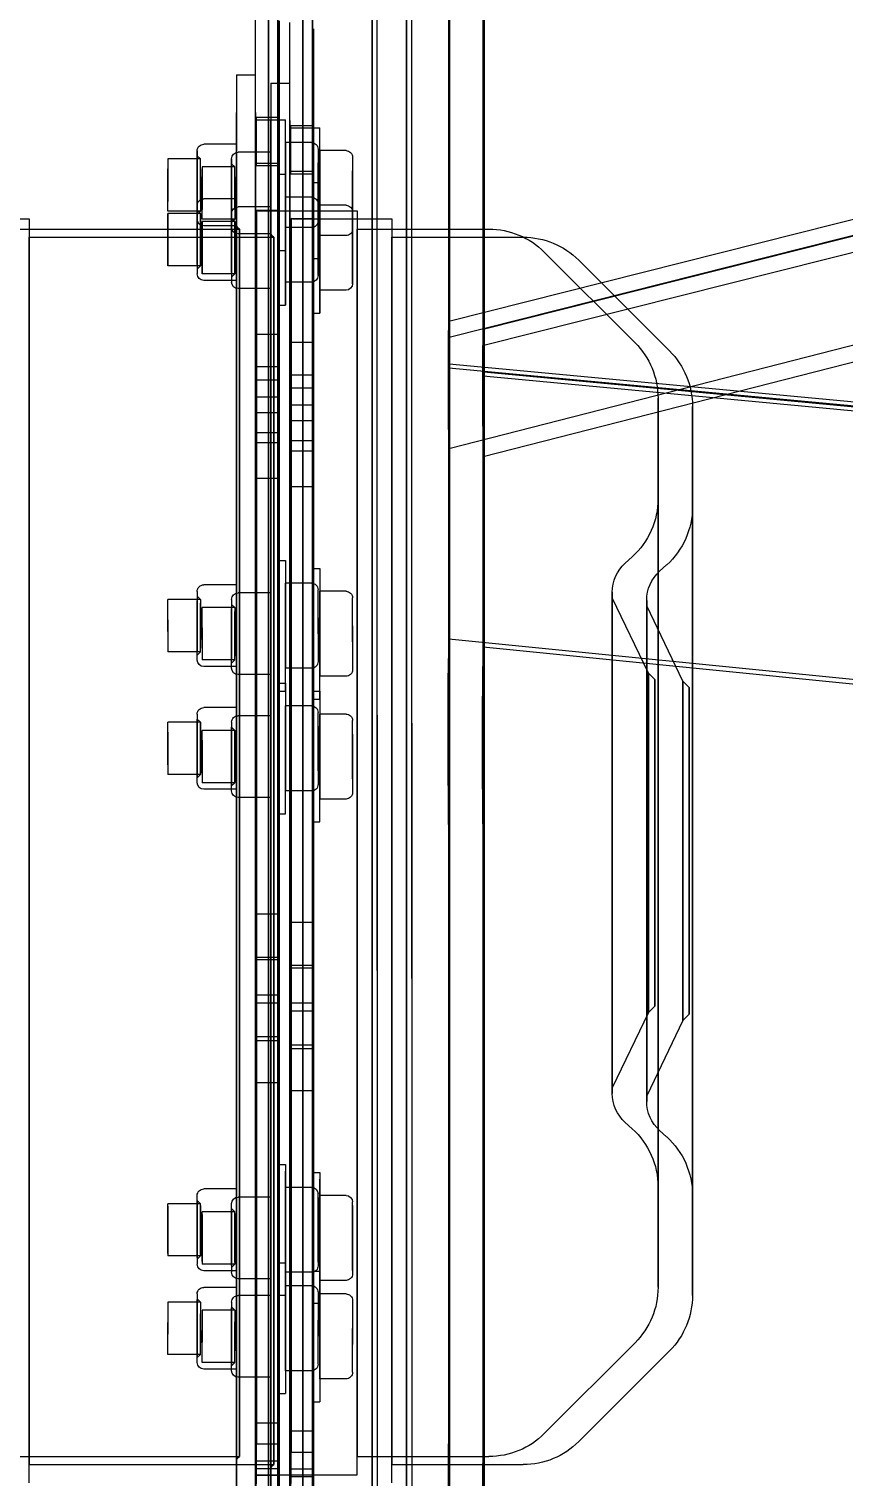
# Model space of a CAD drawing. Header units: millimetres. Extents: x -69706 to 52883, y -6882 to 68885.
# Drawn here: x 7236 to 7360.7, y 25025.6 to 25247.2 of the extents above; entities that cross this region are included whole.
import ezdxf

# ---------------------------------------------------------------- set-up
doc = ezdxf.new("R2010")
doc.units = ezdxf.units.MM
doc.layers.add('ac-SB', color=7, linetype='Continuous', lineweight=13)

# ---------------------------------------------------------------- blocks, each defined once
blk = doc.blocks.new('A$C15852BBE')
at = {"layer": 'ac-SB', "lineweight": -3}
for p, q in [((5901.4, 2057.89), (5901.4, 2376.62)), ((5906.66, 2056.65), (5906.66, 2375.38)), ((5901.4, 1795.25), (5901.4, 2374.11)), ((5901.4, 2372.94), (5901.4, 1794.09)), ((5906.66, 1794.02), (5906.66, 2372.87)), ((5906.66, 2371.7), (5906.66, 1792.85)), ((5884.76, 2064.56), (5884.76, 2302.21)), ((5890.02, 2063.32), (5890.02, 2300.98)), ((5873.7, 2105.5), (5873.7, 2281.13)), ((5878.97, 2104.26), (5878.97, 2279.89)), ((5873.81, 2104.12), (5873.81, 2276.36)), ((5879.08, 2102.88), (5879.08, 2275.12)), ((5873.7, 2062.69), (5873.7, 2265.51)), ((5878.97, 2061.46), (5878.97, 2264.27)), ((5873.81, 2087.12), (5873.81, 2251.88)), ((5879.08, 2085.88), (5879.08, 2250.64)), ((5873.81, 2055.04), (5873.81, 2233.48)), ((5873.81, 2064.08), (5873.81, 2233.48)), ((5884.76, 2070.55), (5884.76, 2235.28)), ((5890.02, 2069.31), (5890.02, 2234.05)), ((5879.08, 2053.8), (5879.08, 2232.24)), ((5879.08, 2062.84), (5879.08, 2232.24)), ((5885.55, 2232.9), (5885.55, 2097.43)), ((5885.55, 2070.77), (5885.55, 2232.3)), ((5890.81, 2231.66), (5890.81, 2096.19)), ((5890.81, 2069.53), (5890.81, 2231.06)), ((5899.96, 2095.89), (5899.96, 2215.72)), ((5899.96, 2215.19), (5899.96, 2072.31)), ((5905.23, 2094.65), (5905.23, 2214.48)), ((5905.23, 2213.95), (5905.23, 2071.07)), ((5873.81, 2087.09), (5873.81, 2211.45)), ((5879.08, 2085.85), (5879.08, 2210.22)), ((5899.77, 2095.37), (5899.77, 2209.87)), ((5899.77, 2072.83), (5899.77, 2209.36)), ((5903.39, 2072.74), (5903.39, 2210.87)), ((5908.66, 2071.5), (5908.66, 2209.63)), ((5899.81, 1959.6), (5899.81, 2209.1)), ((5899.81, 2208.6), (5899.81, 1959.1)), ((5905.04, 2094.13), (5905.04, 2208.63)), ((5905.04, 2071.59), (5905.04, 2208.12)), ((5905.08, 1958.36), (5905.08, 2207.86)), ((5905.08, 2207.36), (5905.08, 1957.86)), ((5903.39, 1972.35), (5903.39, 2201.6)), ((5906.31, 2201.6), (5906.31, 1972.35)), ((5908.66, 1971.11), (5908.66, 2200.36)), ((5911.58, 2200.36), (5911.58, 1971.11)), ((5873.81, 2196.29), (5873.81, 2060.95)), ((5903.39, 2195.85), (5903.39, 1966.6)), ((5906.31, 1966.6), (5906.31, 2195.85)), ((5879.08, 2195.05), (5879.08, 2059.71)), ((5908.66, 2194.61), (5908.66, 1965.36)), ((5911.58, 1965.36), (5911.58, 2194.61)), ((5899.81, 2183.13), (5899.81, 2177.1)), ((5903.31, 2183.13), (5903.31, 2177.1)), ((5887.81, 2180.8), (5887.81, 1992.13)), ((5899.81, 2182.51), (5899.81, 2178.7)), ((5899.81, 2176.13), (5899.81, 2182.16)), ((5899.81, 2075.43), (5899.81, 2180.88)), ((5903.22, 2180.88), (5903.22, 2092.77)), ((5903.31, 2182.51), (5903.31, 2178.71)), ((5903.31, 2176.13), (5903.31, 2182.16)), ((5903.31, 2178.7), (5903.31, 2181.88)), ((5905.08, 2181.9), (5905.08, 2175.87)), ((5905.08, 2181.27), (5905.08, 2177.46)), ((5905.08, 2174.9), (5905.08, 2180.93)), ((5908.58, 2181.9), (5908.58, 2175.87)), ((5908.58, 2181.27), (5908.58, 2177.47)), ((5908.58, 2174.9), (5908.58, 2180.93)), ((5908.58, 2177.46), (5908.58, 2180.64)), ((5943.31, 2180.8), (5943.31, 1992.13)), ((5908.28, 2179.56), (5893.08, 2179.56)), ((5893.08, 2179.56), (5893.08, 1990.89)), ((5899.81, 2174.59), (5899.81, 2179.88)), ((5899.81, 2179.88), (5902.31, 2179.88)), ((5899.81, 2178.7), (5903.31, 2178.7)), ((5899.81, 2178.18), (5899.81, 2172.88)), ((5902.31, 2179.88), (5903.31, 2179.88)), ((5903.31, 2179.88), (5903.31, 2178.18)), ((5903.31, 2174.59), (5903.31, 2179.87)), ((5903.31, 2178.18), (5903.31, 2172.9)), ((5905.08, 2074.19), (5905.08, 2179.64)), ((5908.48, 2179.64), (5905.08, 2179.64)), ((5905.08, 2173.35), (5905.08, 2178.64)), ((5905.08, 2178.64), (5907.58, 2178.64)), ((5906.31, 2178.84), (5906.31, 1993.99)), ((5907.58, 2178.64), (5908.58, 2178.64)), ((5908.48, 2179.64), (5908.48, 2091.53)), ((5908.58, 2178.64), (5908.58, 2176.94)), ((5908.58, 2173.35), (5908.58, 2178.63)), ((5887.81, 2178), (5867.7, 2178)), ((5887.81, 2178), (5867.7, 2178)), ((5893.08, 2176.76), (5872.96, 2176.76)), ((5893.08, 2176.76), (5872.96, 2176.76)), ((5887.81, 2178), (5887.81, 1990.2)), ((5887.81, 1990.2), (5887.81, 2178)), ((5887.81, 1987.4), (5887.81, 2176.06)), ((5893.08, 2176.76), (5893.08, 1988.96)), ((5893.08, 1988.96), (5893.08, 2176.76)), ((5899.81, 2176.13), (5903.31, 2176.13)), ((5903.22, 2175.98), (5903.22, 2176.14)), ((5903.22, 2075.43), (5903.22, 2175.98)), ((5903.31, 2177.1), (5903.31, 2176.15)), ((5905.08, 2177.46), (5908.58, 2177.46)), ((5905.08, 2176.94), (5905.08, 2171.64)), ((5905.85, 1994.79), (5905.85, 2178)), ((5905.85, 2178), (5905.85, 2173.55)), ((5943.31, 2178), (5905.85, 2178)), ((5943.31, 2178), (5905.85, 2178)), ((5908.58, 2176.94), (5908.58, 2171.66)), ((5911.11, 1993.55), (5911.11, 2176.76)), ((5911.11, 2176.76), (5911.11, 2172.31)), ((5948.58, 2176.76), (5911.11, 2176.76)), ((5948.58, 2176.76), (5911.11, 2176.76)), ((5911.58, 2177.6), (5911.58, 1992.75)), ((5943.31, 2178), (5943.31, 1990.2)), ((5943.31, 1990.2), (5943.31, 2178)), ((5943.31, 1987.4), (5943.31, 2176.06)), ((5845.33, 2160.6), (5859.21, 2174.48)), ((5845.33, 2160.6), (5859.21, 2174.48)), ((5893.08, 1986.16), (5893.08, 2174.83)), ((5903.31, 2172.88), (5903.31, 2174.59)), ((5905.08, 2174.9), (5908.58, 2174.9)), ((5906.31, 2174.36), (5906.31, 2174.21)), ((5906.31, 1989.35), (5906.31, 2174.21)), ((5908.48, 2174.74), (5908.48, 2174.9)), ((5908.48, 2074.19), (5908.48, 2174.74)), ((5908.58, 2175.87), (5908.58, 2174.91)), ((5850.59, 2159.36), (5864.48, 2173.24)), ((5850.59, 2159.36), (5864.48, 2173.24)), ((5899.81, 2172.88), (5902.31, 2172.88)), ((5902.31, 2172.88), (5903.31, 2172.88)), ((5905.08, 2171.64), (5907.58, 2171.64)), ((5905.85, 2173.55), (5905.85, 2173.4)), ((5905.85, 2173.4), (5905.85, 1990.2)), ((5907.58, 2171.64), (5908.58, 2171.64)), ((5908.58, 2171.64), (5908.58, 2173.35)), ((5911.11, 2172.31), (5911.11, 2172.16)), ((5911.11, 2172.16), (5911.11, 1988.96)), ((5911.58, 2173.12), (5911.58, 2172.97)), ((5911.58, 1988.11), (5911.58, 2172.97)), ((5873.81, 2097.22), (5873.81, 2167.73)), ((5873.81, 2167.71), (5873.81, 2035.13)), ((5898.81, 2156.16), (5898.81, 2168.38)), ((5899.81, 2168.38), (5898.81, 2168.38)), ((5899.81, 2156.16), (5899.81, 2168.38)), ((5904.08, 2154.92), (5904.08, 2167.14)), ((5905.08, 2167.14), (5904.08, 2167.14)), ((5905.08, 2154.92), (5905.08, 2167.14)), ((5879.08, 2095.98), (5879.08, 2166.49)), ((5879.08, 2166.47), (5879.08, 2033.9)), ((5894.81, 2164.88), (5898.81, 2164.88)), ((5898.81, 2164.88), (5898.81, 2156.94)), ((5893.81, 2163.88), (5893.81, 2157.16)), ((5899.08, 2162.64), (5899.08, 2155.92)), ((5900.08, 2163.64), (5904.08, 2163.64)), ((5904.08, 2163.64), (5904.08, 2155.7)), ((5906.31, 2164.63), (5906.31, 2153.17)), ((5906.31, 2164.63), (5911.31, 2164.63)), ((5906.31, 2152.13), (5906.31, 2163.6)), ((5911.58, 2163.39), (5911.58, 2151.93)), ((5911.58, 2163.39), (5916.58, 2163.39)), ((5911.81, 2162.38), (5912.31, 2162.88)), ((5912.31, 2163.63), (5912.31, 2154)), ((5912.31, 2162.88), (5912.31, 2155.9)), ((5912.31, 2153.13), (5912.31, 2162.76)), ((5898.81, 2160.61), (5898.81, 2148.38)), ((5899.81, 2160.61), (5899.81, 2148.38)), ((5911.58, 2150.89), (5911.58, 2162.36)), ((5911.81, 2162.38), (5911.81, 2159.27)), ((5911.81, 2162.38), (5916.81, 2162.38)), ((5911.81, 2157.49), (5911.81, 2160.59)), ((5912.31, 2153.88), (5912.31, 2160.86)), ((5916.81, 2162.38), (5916.81, 2157.49)), ((5917.08, 2161.14), (5917.58, 2161.64)), ((5917.08, 2161.14), (5917.08, 2158.03)), ((5917.08, 2161.14), (5922.08, 2161.14)), ((5917.58, 2162.39), (5917.58, 2152.76)), ((5917.58, 2161.64), (5917.58, 2154.67)), ((5917.58, 2151.89), (5917.58, 2161.53)), ((5922.08, 2161.14), (5922.08, 2156.25)), ((5893.81, 2152.88), (5893.81, 2159.61)), ((5898.81, 2151.88), (5898.81, 2159.83)), ((5899.08, 2151.64), (5899.08, 2158.37)), ((5904.08, 2159.37), (5904.08, 2147.14)), ((5904.08, 2150.64), (5904.08, 2158.59)), ((5905.08, 2159.37), (5905.08, 2147.14)), ((5911.81, 2159.27), (5911.81, 2156.18)), ((5916.81, 2154.38), (5916.81, 2159.27)), ((5917.08, 2156.25), (5917.08, 2159.35)), ((5917.58, 2152.64), (5917.58, 2159.62)), ((5911.81, 2154.38), (5911.81, 2157.49)), ((5917.08, 2158.03), (5917.08, 2154.94)), ((5917.08, 2153.14), (5917.08, 2156.25)), ((5922.08, 2153.14), (5922.08, 2158.03)), ((5911.81, 2154.38), (5912.31, 2153.88)), ((5911.81, 2154.38), (5916.81, 2154.38)), ((5841.81, 2152.11), (5841.81, 2152.11)), ((5841.81, 2152.11), (5841.81, 2016.08)), ((5841.81, 2016.08), (5841.81, 2152.11)), ((5894.81, 2151.88), (5898.81, 2151.88)), ((5898.81, 2153.32), (5898.81, 2134.31)), ((5899.81, 2153.32), (5898.81, 2153.32)), ((5898.81, 2133.32), (5898.81, 2152.33)), ((5899.81, 2153.32), (5899.81, 2134.31)), ((5899.81, 2133.32), (5899.81, 2152.33)), ((5904.08, 2152.08), (5904.08, 2133.08)), ((5905.08, 2152.08), (5904.08, 2152.08)), ((5905.08, 2152.08), (5905.08, 2133.08)), ((5906.31, 2152.13), (5911.31, 2152.13)), ((5917.08, 2153.14), (5917.58, 2152.64)), ((5917.08, 2153.14), (5922.08, 2153.14)), ((5847.08, 2150.87), (5847.08, 2150.87)), ((5847.08, 2150.87), (5847.08, 2014.84)), ((5847.08, 2014.85), (5847.08, 2150.87)), ((5894.81, 2149.82), (5898.81, 2149.82)), ((5898.81, 2137.47), (5898.81, 2149.82)), ((5900.08, 2150.64), (5904.08, 2150.64)), ((5904.08, 2132.08), (5904.08, 2151.09)), ((5905.08, 2132.08), (5905.08, 2151.09)), ((5906.31, 2141.13), (5906.31, 2149.57)), ((5906.31, 2149.57), (5911.31, 2149.57)), ((5911.58, 2150.89), (5916.58, 2150.89)), ((5893.81, 2138.37), (5893.81, 2148.82)), ((5893.81, 2148.28), (5893.81, 2137.82)), ((5898.81, 2149.18), (5898.81, 2136.82)), ((5899.81, 2148.38), (5898.81, 2148.38)), ((5899.08, 2137.13), (5899.08, 2147.58)), ((5900.08, 2148.58), (5904.08, 2148.58)), ((5904.08, 2136.23), (5904.08, 2148.58)), ((5904.08, 2147.94), (5904.08, 2135.58)), ((5905.08, 2147.14), (5904.08, 2147.14)), ((5911.58, 2139.89), (5911.58, 2148.33)), ((5911.58, 2148.33), (5916.58, 2148.33)), ((5911.81, 2147.32), (5912.31, 2147.82)), ((5911.81, 2146.93), (5911.81, 2147.32)), ((5911.81, 2147.32), (5916.81, 2147.32)), ((5911.81, 2147.07), (5911.81, 2139.72)), ((5912.31, 2141.48), (5912.31, 2148.57)), ((5912.31, 2139.11), (5912.31, 2147.82)), ((5912.31, 2147.54), (5912.31, 2138.82)), ((5916.81, 2139.72), (5916.81, 2147.32)), ((5917.58, 2140.24), (5917.58, 2147.33)), ((5899.08, 2147.04), (5899.08, 2136.58)), ((5906.31, 2145.52), (5906.31, 2137.07)), ((5911.81, 2139.58), (5911.81, 2146.93)), ((5912.31, 2145.17), (5912.31, 2138.07)), ((5916.81, 2146.93), (5916.81, 2139.32)), ((5917.08, 2146.08), (5917.58, 2146.58)), ((5917.08, 2145.69), (5917.08, 2146.08)), ((5917.08, 2146.08), (5922.08, 2146.08)), ((5917.08, 2145.83), (5917.08, 2138.48)), ((5917.08, 2138.34), (5917.08, 2145.69)), ((5917.58, 2137.87), (5917.58, 2146.58)), ((5917.58, 2146.3), (5917.58, 2137.58)), ((5922.08, 2138.48), (5922.08, 2146.08)), ((5922.08, 2145.69), (5922.08, 2138.08)), ((5911.58, 2144.28), (5911.58, 2135.83)), ((5917.58, 2143.93), (5917.58, 2136.83)), ((5911.81, 2139.72), (5911.81, 2139.32)), ((5911.81, 2139.32), (5912.31, 2138.82)), ((5911.81, 2139.32), (5916.81, 2139.32)), ((5917.08, 2138.48), (5917.08, 2138.08)), ((5841.81, 2136.76), (5841.81, 2136.75)), ((5841.81, 2031.44), (5841.81, 2136.76)), ((5841.81, 2136.75), (5841.81, 2031.44)), ((5894.81, 2136.82), (5898.81, 2136.82)), ((5906.31, 2137.07), (5911.31, 2137.07)), ((5917.08, 2138.08), (5917.58, 2137.58)), ((5917.08, 2138.08), (5922.08, 2138.08)), ((5847.08, 2135.52), (5847.08, 2135.51)), ((5847.08, 2030.2), (5847.08, 2135.52)), ((5847.08, 2135.51), (5847.08, 2030.2)), ((5900.08, 2135.58), (5904.08, 2135.58)), ((5911.58, 2135.83), (5916.58, 2135.83)), ((5899.81, 2133.32), (5898.81, 2133.32)), ((5905.08, 2132.08), (5904.08, 2132.08)), ((5846.84, 2126.88), (5845.76, 2127.86)), ((5846.84, 2126.88), (5845.76, 2127.86)), ((5852.1, 2125.65), (5851.02, 2126.63)), ((5852.1, 2125.65), (5851.02, 2126.63)), ((5843.27, 2110.06), (5848.81, 2121.6)), ((5843.27, 2110.06), (5848.81, 2121.6)), ((5848.81, 2122.43), (5848.81, 2122.44)), ((5848.81, 2122.44), (5848.81, 2045.76)), ((5848.81, 2045.76), (5848.81, 2122.43)), ((5848.81, 2121.6), (5848.81, 2046.6)), ((5848.81, 2046.6), (5848.81, 2121.6)), ((5854.08, 2044.52), (5854.08, 2121.2)), ((5854.08, 2121.2), (5854.08, 2121.2)), ((5854.08, 2121.2), (5854.08, 2044.52)), ((5899.81, 2120.81), (5899.81, 2113.98)), ((5899.81, 2120.81), (5902.31, 2120.81)), ((5899.81, 2113.81), (5899.81, 2120.64)), ((5902.31, 2120.81), (5903.31, 2120.81)), ((5903.31, 2120.81), (5903.31, 2113.98)), ((5903.31, 2120.64), (5903.31, 2120.8)), ((5903.31, 2113.81), (5903.31, 2120.64)), ((5848.54, 2108.82), (5854.08, 2120.36)), ((5848.54, 2108.82), (5854.08, 2120.36)), ((5854.08, 2120.36), (5854.08, 2045.36)), ((5854.08, 2045.36), (5854.08, 2120.36)), ((5905.08, 2119.57), (5905.08, 2112.74)), ((5905.08, 2119.57), (5907.58, 2119.57)), ((5905.08, 2112.57), (5905.08, 2119.4)), ((5907.58, 2119.57), (5908.58, 2119.57)), ((5908.58, 2119.57), (5908.58, 2112.74)), ((5908.58, 2119.4), (5908.58, 2119.56)), ((5908.58, 2112.57), (5908.58, 2119.4)), ((5899.81, 2107.97), (5899.81, 2114.39)), ((5899.81, 2114.39), (5903.31, 2114.39)), ((5903.31, 2114.39), (5903.31, 2113.81)), ((5903.31, 2107.97), (5903.31, 2114.38)), ((5903.31, 2113.98), (5903.31, 2113.83)), ((5899.81, 2113.81), (5899.81, 2107.39)), ((5899.81, 2113.81), (5902.31, 2113.81)), ((5902.31, 2113.81), (5903.31, 2113.81)), ((5903.31, 2113.81), (5903.31, 2107.4)), ((5905.08, 2106.73), (5905.08, 2113.15)), ((5905.08, 2113.15), (5908.58, 2113.15)), ((5905.08, 2112.57), (5905.08, 2106.15)), ((5905.08, 2112.57), (5907.58, 2112.57)), ((5907.58, 2112.57), (5908.58, 2112.57)), ((5908.58, 2113.15), (5908.58, 2112.57)), ((5908.58, 2106.73), (5908.58, 2113.14)), ((5908.58, 2112.74), (5908.58, 2112.59)), ((5908.58, 2112.57), (5908.58, 2106.16)), ((5842.31, 2109.1), (5843.27, 2110.06)), ((5842.31, 2109.1), (5843.27, 2110.06)), ((5843.27, 2058.14), (5843.27, 2110.06)), ((5843.27, 2110.06), (5843.27, 2058.14)), ((5901.4, 2110.3), (5901.4, 1791.58)), ((5842.31, 2109.1), (5842.31, 2059.1)), ((5842.31, 2059.1), (5842.31, 2109.1)), ((5847.58, 2107.86), (5848.54, 2108.82)), ((5847.58, 2107.86), (5848.54, 2108.82)), ((5847.58, 2107.86), (5847.58, 2057.86)), ((5847.58, 2057.86), (5847.58, 2107.86)), ((5848.54, 2056.9), (5848.54, 2108.82)), ((5848.54, 2108.82), (5848.54, 2056.9)), ((5899.81, 2101.66), (5899.81, 2108.63)), ((5899.81, 2108.63), (5902.31, 2108.63)), ((5899.81, 2108.6), (5899.81, 2101.63)), ((5899.81, 2107.39), (5903.31, 2107.39)), ((5902.31, 2108.63), (5903.31, 2108.63)), ((5903.31, 2108.63), (5903.31, 2108.6)), ((5903.31, 2101.66), (5903.31, 2108.62)), ((5903.31, 2108.6), (5903.31, 2101.64)), ((5903.31, 2107.39), (5903.31, 2107.97)), ((5905.08, 2100.42), (5905.08, 2107.39)), ((5905.08, 2107.39), (5907.58, 2107.39)), ((5905.08, 2107.36), (5905.08, 2100.39)), ((5906.66, 2109.07), (5906.66, 1790.34)), ((5907.58, 2107.39), (5908.58, 2107.39)), ((5908.58, 2107.39), (5908.58, 2107.36)), ((5908.58, 2100.42), (5908.58, 2107.38)), ((5908.58, 2107.36), (5908.58, 2100.41)), ((5873.7, 2105.5), (5873.7, 2028.71)), ((5905.08, 2106.15), (5908.58, 2106.15)), ((5908.58, 2106.15), (5908.58, 2106.73)), ((5873.81, 2104.12), (5873.81, 2060.95)), ((5878.97, 2104.26), (5878.97, 2027.47)), ((5879.08, 2102.88), (5879.08, 2059.71)), ((5884.76, 2103.64), (5884.76, 1865.98)), ((5890.02, 2102.4), (5890.02, 1864.74)), ((5899.81, 2095.06), (5899.81, 2102.03)), ((5899.81, 2102.03), (5902.31, 2102.03)), ((5899.81, 2102), (5899.81, 2095.03)), ((5899.81, 2101.63), (5902.31, 2101.63)), ((5902.31, 2102.03), (5903.31, 2102.03)), ((5902.31, 2101.63), (5903.31, 2101.63)), ((5903.31, 2102.03), (5903.31, 2102)), ((5903.31, 2095.06), (5903.31, 2102.02)), ((5903.31, 2102), (5903.31, 2095.05)), ((5903.31, 2101.63), (5903.31, 2101.66)), ((5905.08, 2093.83), (5905.08, 2100.79)), ((5905.08, 2100.79), (5907.58, 2100.79)), ((5905.08, 2100.76), (5905.08, 2093.79)), ((5907.58, 2100.79), (5908.58, 2100.79)), ((5908.58, 2100.79), (5908.58, 2100.76)), ((5908.58, 2093.83), (5908.58, 2100.78)), ((5908.58, 2100.76), (5908.58, 2093.81)), ((5905.08, 2100.39), (5907.58, 2100.39)), ((5907.58, 2100.39), (5908.58, 2100.39)), ((5908.58, 2100.39), (5908.58, 2100.42)), ((5873.81, 2097.22), (5873.81, 2023.54)), ((5884.76, 2097.64), (5884.76, 1932.91)), ((5885.55, 2097.43), (5885.55, 1935.89)), ((5890.02, 2096.4), (5890.02, 1931.67)), ((5890.81, 2096.19), (5890.81, 1934.66)), ((5879.08, 2095.98), (5879.08, 2022.3)), ((5899.77, 2095.37), (5899.77, 1958.84)), ((5899.81, 2095.03), (5902.31, 2095.03)), ((5899.96, 1953.01), (5899.96, 2095.89)), ((5902.31, 2095.03), (5903.31, 2095.03)), ((5903.31, 2095.03), (5903.31, 2095.06)), ((5903.39, 2095.46), (5903.39, 1957.32)), ((5905.04, 2094.13), (5905.04, 1957.6)), ((5905.23, 1951.77), (5905.23, 2094.65)), ((5908.66, 2094.22), (5908.66, 1956.08)), ((5899.81, 2092.77), (5899.81, 1987.32)), ((5903.22, 2092.77), (5903.22, 1992.21)), ((5905.08, 2093.79), (5907.58, 2093.79)), ((5907.58, 2093.79), (5908.58, 2093.79)), ((5908.58, 2093.79), (5908.58, 2093.83)), ((5905.08, 2091.53), (5905.08, 1986.08)), ((5908.48, 2091.53), (5908.48, 1990.97)), ((5898.81, 2079.66), (5898.81, 2063.43)), ((5899.81, 2079.66), (5898.81, 2079.66)), ((5899.81, 2079.66), (5899.81, 2063.43)), ((5904.08, 2078.42), (5904.08, 2062.19)), ((5905.08, 2078.42), (5904.08, 2078.42)), ((5905.08, 2078.42), (5905.08, 2062.19)), ((5894.81, 2076.16), (5898.81, 2076.16)), ((5898.81, 2065.61), (5898.81, 2076.16)), ((5893.81, 2066.23), (5893.81, 2075.16)), ((5898.81, 2059.66), (5898.81, 2075.9)), ((5899.81, 2059.66), (5899.81, 2075.9)), ((5900.08, 2074.92), (5904.08, 2074.92)), ((5903.22, 1987.32), (5903.22, 2075.43)), ((5904.08, 2064.37), (5904.08, 2074.92)), ((5904.08, 2058.42), (5904.08, 2074.66)), ((5905.08, 2058.42), (5905.08, 2074.66)), ((5906.31, 2075.91), (5906.31, 2069.1)), ((5906.31, 2075.91), (5911.31, 2075.91)), ((5908.48, 1986.08), (5908.48, 2074.19)), ((5911.58, 2074.67), (5911.58, 2067.86)), ((5911.58, 2074.67), (5916.58, 2074.67)), ((5911.81, 2073.66), (5912.31, 2074.16)), ((5912.31, 2074.91), (5912.31, 2069.19)), ((5912.31, 2074.16), (5912.31, 2065.18)), ((5912.31, 2065.16), (5912.31, 2074.14)), ((5893.81, 2073.09), (5893.81, 2064.16)), ((5898.81, 2073.72), (5898.81, 2063.16)), ((5899.08, 2064.99), (5899.08, 2073.92)), ((5899.08, 2071.85), (5899.08, 2062.92)), ((5899.77, 1958.33), (5899.77, 2072.83)), ((5899.96, 2072.31), (5899.96, 1952.48)), ((5904.08, 2072.48), (5904.08, 2061.92)), ((5911.81, 2073.66), (5911.81, 2067.17)), ((5911.81, 2073.66), (5916.81, 2073.66)), ((5911.81, 2072.16), (5911.81, 2073.65)), ((5911.81, 2065.66), (5911.81, 2072.16)), ((5916.81, 2067.17), (5916.81, 2073.66)), ((5916.81, 2072.16), (5916.81, 2065.66)), ((5917.08, 2072.42), (5917.58, 2072.92)), ((5917.08, 2072.42), (5917.08, 2065.93)), ((5917.08, 2072.42), (5922.08, 2072.42)), ((5917.08, 2070.92), (5917.08, 2072.41)), ((5917.58, 2073.67), (5917.58, 2067.95)), ((5917.58, 2072.92), (5917.58, 2063.94)), ((5917.58, 2063.92), (5917.58, 2072.91)), ((5922.08, 2065.93), (5922.08, 2072.42)), ((5873.81, 2052.87), (5696.71, 2070.6)), ((5885.55, 1935.3), (5885.55, 2070.77)), ((5890.81, 1934.06), (5890.81, 2069.53)), ((5905.04, 1957.09), (5905.04, 2071.59)), ((5905.23, 2071.07), (5905.23, 1951.24)), ((5906.31, 2063.41), (5906.31, 2070.22)), ((5912.31, 2064.41), (5912.31, 2070.13)), ((5917.08, 2064.42), (5917.08, 2070.92)), ((5922.08, 2070.92), (5922.08, 2064.42)), ((5879.08, 2051.63), (5701.97, 2069.36)), ((5911.58, 2062.17), (5911.58, 2068.98)), ((5917.58, 2063.17), (5917.58, 2068.89)), ((5911.81, 2067.17), (5911.81, 2065.68)), ((5911.81, 2065.66), (5912.31, 2065.16)), ((5911.81, 2065.66), (5916.81, 2065.66)), ((5917.08, 2065.93), (5917.08, 2064.44)), ((5873.81, 1995.54), (5873.81, 2064.08)), ((5894.81, 2063.16), (5898.81, 2063.16)), ((5906.31, 2063.41), (5911.31, 2063.41)), ((5917.08, 2064.42), (5917.58, 2063.92)), ((5917.08, 2064.42), (5922.08, 2064.42)), ((5873.7, 2004.11), (5873.7, 2062.69)), ((5878.97, 2002.87), (5878.97, 2061.46)), ((5879.08, 1994.3), (5879.08, 2062.84)), ((5898.81, 2060.88), (5898.81, 2048.66)), ((5899.81, 2060.88), (5898.81, 2060.88)), ((5899.81, 2060.88), (5899.81, 2048.66)), ((5900.08, 2061.92), (5904.08, 2061.92)), ((5911.58, 2062.17), (5916.58, 2062.17)), ((5842.31, 2059.1), (5843.27, 2058.14)), ((5842.31, 2059.1), (5843.27, 2058.14)), ((5899.81, 2059.66), (5898.81, 2059.66)), ((5904.08, 2059.64), (5904.08, 2047.42)), ((5905.08, 2059.64), (5904.08, 2059.64)), ((5905.08, 2059.64), (5905.08, 2047.42)), ((5843.27, 2058.14), (5848.81, 2046.6)), ((5843.27, 2058.14), (5848.81, 2046.6)), ((5847.58, 2057.86), (5848.54, 2056.9)), ((5847.58, 2057.86), (5848.54, 2056.9)), ((5848.54, 2056.9), (5854.08, 2045.36)), ((5848.54, 2056.9), (5854.08, 2045.36)), ((5893.81, 2049.66), (5893.81, 2056.38)), ((5894.81, 2057.38), (5898.81, 2057.38)), ((5898.81, 2049.44), (5898.81, 2057.38)), ((5905.08, 2058.42), (5904.08, 2058.42)), ((5906.31, 2057.13), (5906.31, 2047.68)), ((5906.31, 2057.13), (5911.31, 2057.13)), ((5873.81, 2052.87), (5873.81, 2055.04)), ((5873.81, 1945.79), (5873.81, 2054.73)), ((5899.08, 2048.42), (5899.08, 2055.14)), ((5900.08, 2056.14), (5904.08, 2056.14)), ((5904.08, 2048.2), (5904.08, 2056.14)), ((5906.31, 2044.63), (5906.31, 2054.09)), ((5911.58, 2055.89), (5911.58, 2046.44)), ((5911.58, 2055.89), (5916.58, 2055.89)), ((5911.81, 2054.88), (5912.31, 2055.38)), ((5911.81, 2054.88), (5911.81, 2049.99)), ((5911.81, 2054.88), (5916.81, 2054.88)), ((5911.81, 2051.77), (5911.81, 2054.32)), ((5912.31, 2056.13), (5912.31, 2048.19)), ((5912.31, 2055.38), (5912.31, 2047.02)), ((5912.31, 2046.38), (5912.31, 2054.75)), ((5916.81, 2049.99), (5916.81, 2054.88)), ((5917.08, 2053.64), (5917.58, 2054.14)), ((5917.58, 2054.89), (5917.58, 2046.95)), ((5917.58, 2054.14), (5917.58, 2045.78)), ((5879.08, 2051.63), (5879.08, 2053.8)), ((5879.08, 1944.55), (5879.08, 2053.49)), ((5893.81, 2052.11), (5893.81, 2045.38)), ((5898.81, 2040.88), (5898.81, 2053.11)), ((5898.81, 2052.33), (5898.81, 2044.38)), ((5899.81, 2040.88), (5899.81, 2053.11)), ((5904.08, 2039.64), (5904.08, 2051.87)), ((5905.08, 2039.64), (5905.08, 2051.87)), ((5911.58, 2043.39), (5911.58, 2052.85)), ((5912.31, 2045.63), (5912.31, 2053.58)), ((5917.08, 2053.64), (5917.08, 2048.75)), ((5917.08, 2053.64), (5922.08, 2053.64)), ((5917.08, 2050.53), (5917.08, 2053.08)), ((5917.58, 2045.14), (5917.58, 2053.51)), ((5917.58, 2044.39), (5917.58, 2052.34)), ((5922.08, 2048.75), (5922.08, 2053.64)), ((5899.08, 2050.87), (5899.08, 2044.14)), ((5904.08, 2051.09), (5904.08, 2043.14)), ((5911.81, 2046.88), (5911.81, 2051.77)), ((5911.81, 2049.99), (5911.81, 2047.45)), ((5916.81, 2051.77), (5916.81, 2046.88)), ((5917.08, 2045.64), (5917.08, 2050.53)), ((5922.08, 2050.53), (5922.08, 2045.64)), ((5917.08, 2048.75), (5917.08, 2046.21)), ((5848.81, 2045.76), (5848.81, 2045.76)), ((5911.81, 2046.88), (5912.31, 2046.38)), ((5911.81, 2046.88), (5916.81, 2046.88)), ((5917.08, 2045.64), (5917.58, 2045.14)), ((5917.08, 2045.64), (5922.08, 2045.64)), ((5854.08, 2044.52), (5854.08, 2044.52)), ((5894.81, 2044.38), (5898.81, 2044.38)), ((5900.08, 2043.14), (5904.08, 2043.14)), ((5906.31, 2044.63), (5911.31, 2044.63)), ((5911.58, 2043.39), (5916.58, 2043.39)), ((5846.84, 2041.31), (5845.76, 2040.33)), ((5846.84, 2041.31), (5845.76, 2040.33)), ((5899.81, 2040.88), (5898.81, 2040.88)), ((5852.1, 2040.07), (5851.02, 2039.09)), ((5852.1, 2040.07), (5851.02, 2039.09)), ((5905.08, 2039.64), (5904.08, 2039.64)), ((5873.81, 1865.54), (5873.81, 2035.13)), ((5879.08, 1864.3), (5879.08, 2033.9)), ((5841.81, 2031.44), (5841.81, 2031.44)), ((5847.08, 2030.2), (5847.08, 2030.2)), ((5899.81, 2021.95), (5899.81, 2028.37)), ((5899.81, 2028.37), (5903.31, 2028.37)), ((5899.81, 2027.79), (5899.81, 2021.37)), ((5903.31, 2028.37), (5903.31, 2027.79)), ((5903.31, 2021.95), (5903.31, 2028.36)), ((5903.31, 2027.79), (5903.31, 2021.39)), ((5873.82, 2011.4), (5718.76, 2025.98)), ((5718.78, 2025.44), (5873.74, 2010.87)), ((5905.08, 2020.71), (5905.08, 2027.13)), ((5905.08, 2027.13), (5908.58, 2027.13)), ((5905.08, 2026.55), (5905.08, 2020.13)), ((5908.58, 2027.13), (5908.58, 2026.55)), ((5908.58, 2020.71), (5908.58, 2027.12)), ((5908.58, 2026.55), (5908.58, 2020.15)), ((5695.11, 1978.08), (5873.81, 2023.82)), ((5879.08, 2010.16), (5724.03, 2024.74)), ((5724.05, 2024.2), (5879.01, 2009.63)), ((5873.81, 2023.82), (5873.81, 2018.93)), ((5700.38, 1976.84), (5879.08, 2022.59)), ((5879.08, 2022.59), (5879.08, 2017.69)), ((5899.81, 2022.91), (5899.81, 2016.08)), ((5899.81, 2022.91), (5902.31, 2022.91)), ((5899.81, 2015.91), (5899.81, 2022.74)), ((5899.81, 2021.37), (5903.31, 2021.37)), ((5902.31, 2022.91), (5903.31, 2022.91)), ((5903.31, 2022.91), (5903.31, 2016.08)), ((5903.31, 2022.74), (5903.31, 2022.89)), ((5903.31, 2015.91), (5903.31, 2022.74)), ((5903.31, 2021.37), (5903.31, 2021.95)), ((5905.08, 2021.67), (5905.08, 2014.84)), ((5905.08, 2021.67), (5907.58, 2021.67)), ((5905.08, 2014.67), (5905.08, 2021.5)), ((5907.58, 2021.67), (5908.58, 2021.67)), ((5908.58, 2021.67), (5908.58, 2014.84)), ((5908.58, 2021.5), (5908.58, 2021.65)), ((5908.58, 2014.67), (5908.58, 2021.5)), ((5873.81, 2018.93), (5873.81, 1865.54)), ((5905.08, 2020.13), (5908.58, 2020.13)), ((5908.58, 2020.13), (5908.58, 2020.71)), ((5873.7, 1845.96), (5873.7, 2016.49)), ((5879.08, 2017.69), (5879.08, 1864.3)), ((5899.81, 2012.99), (5899.81, 2018.29)), ((5899.81, 2018.29), (5902.31, 2018.29)), ((5899.81, 2016.58), (5899.81, 2011.29)), ((5902.31, 2018.29), (5903.31, 2018.29)), ((5903.31, 2018.29), (5903.31, 2016.58)), ((5903.31, 2012.99), (5903.31, 2018.27)), ((5903.31, 2016.58), (5903.31, 2011.3)), ((5905.08, 2011.76), (5905.08, 2017.05)), ((5905.08, 2017.05), (5907.58, 2017.05)), ((5907.58, 2017.05), (5908.58, 2017.05)), ((5908.58, 2017.05), (5908.58, 2015.35)), ((5908.58, 2011.76), (5908.58, 2017.04)), ((5841.81, 2016.08), (5841.81, 2016.08)), ((5847.08, 2014.85), (5847.08, 2014.84)), ((5878.97, 1844.72), (5878.97, 2015.25)), ((5899.81, 2015.91), (5902.31, 2015.91)), ((5902.31, 2015.91), (5903.31, 2015.91)), ((5903.31, 2016.08), (5903.31, 2015.92)), ((5905.08, 2015.35), (5905.08, 2010.05)), ((5905.08, 2014.67), (5907.58, 2014.67)), ((5907.58, 2014.67), (5908.58, 2014.67)), ((5908.58, 2015.35), (5908.58, 2010.06)), ((5908.58, 2014.84), (5908.58, 2014.68)), ((5899.81, 2013.31), (5899.81, 2007.28)), ((5899.81, 2013.31), (5903.31, 2013.31)), ((5899.81, 2006.31), (5899.81, 2012.34)), ((5903.31, 2013.31), (5903.31, 2007.28)), ((5903.31, 2012.34), (5903.31, 2013.3)), ((5903.31, 2011.29), (5903.31, 2012.99)), ((5903.31, 2006.31), (5903.31, 2012.34)), ((5905.08, 2012.07), (5905.08, 2006.04)), ((5905.08, 2012.07), (5908.58, 2012.07)), ((5908.58, 2012.07), (5908.58, 2006.04)), ((5908.58, 2011.1), (5908.58, 2012.06)), ((5873.74, 2010.87), (5873.76, 2011.05)), ((5873.76, 2011.05), (5873.79, 2011.22)), ((5873.79, 2011.22), (5873.82, 2011.4)), ((5879.01, 2009.63), (5879.03, 2009.81)), ((5879.03, 2009.81), (5879.05, 2009.98)), ((5879.05, 2009.98), (5879.08, 2010.16)), ((5899.81, 2011.29), (5902.31, 2011.29)), ((5902.31, 2011.29), (5903.31, 2011.29)), ((5905.08, 2005.07), (5905.08, 2011.1)), ((5905.08, 2010.05), (5907.58, 2010.05)), ((5907.58, 2010.05), (5908.58, 2010.05)), ((5908.58, 2010.05), (5908.58, 2011.76)), ((5908.58, 2005.07), (5908.58, 2011.1)), ((5845.33, 2007.6), (5859.21, 1993.71)), ((5845.33, 2007.6), (5859.21, 1993.71)), ((5718.78, 1967.69), (5873.74, 2006.78)), ((5724.05, 1966.45), (5879.01, 2005.54)), ((5850.59, 2006.36), (5864.48, 1992.47)), ((5850.59, 2006.36), (5864.48, 1992.47)), ((5899.81, 2006.31), (5903.31, 2006.31)), ((5903.31, 2007.28), (5903.31, 2006.33)), ((5908.58, 2006.04), (5908.58, 2005.09)), ((5873.82, 2004.27), (5718.76, 1965.16)), ((5905.08, 2005.07), (5908.58, 2005.07)), ((5879.08, 2003.03), (5724.03, 1963.92)), ((5898.81, 2001.81), (5898.81, 1981.81)), ((5898.81, 1981.81), (5898.81, 2001.81)), ((5899.81, 2001.81), (5898.81, 2001.81)), ((5899.81, 2001.81), (5898.81, 2001.81)), ((5899.81, 1981.81), (5899.81, 2001.81)), ((5899.81, 2001.81), (5899.81, 1981.81)), ((5904.08, 2000.57), (5904.08, 1980.57)), ((5904.08, 1980.57), (5904.08, 2000.57)), ((5905.08, 2000.57), (5904.08, 2000.57)), ((5905.08, 2000.57), (5904.08, 2000.57)), ((5905.08, 1980.57), (5905.08, 2000.57)), ((5905.08, 2000.57), (5905.08, 1980.57)), ((5893.81, 1986.31), (5893.81, 1997.31)), ((5893.81, 1997.31), (5893.81, 1986.31)), ((5894.81, 1998.31), (5898.81, 1998.31)), ((5894.81, 1998.31), (5898.81, 1998.31)), ((5898.81, 1985.31), (5898.81, 1998.31)), ((5898.81, 1998.31), (5898.81, 1985.31)), ((5900.08, 1997.07), (5904.08, 1997.07)), ((5900.08, 1997.07), (5904.08, 1997.07)), ((5904.08, 1984.07), (5904.08, 1997.07)), ((5904.08, 1997.07), (5904.08, 1984.07)), ((5906.31, 1987.29), (5906.31, 1998.06)), ((5906.31, 1998.06), (5911.31, 1998.06)), ((5911.58, 1986.06), (5911.58, 1996.82)), ((5911.58, 1996.82), (5916.58, 1996.82)), ((5912.31, 1988.02), (5912.31, 1997.06)), ((5873.81, 1937.67), (5873.81, 1995.63)), ((5873.81, 1861.58), (5873.81, 1995.6)), ((5873.81, 1945.8), (5873.81, 1995.54)), ((5879.08, 1936.43), (5879.08, 1994.39)), ((5879.08, 1860.34), (5879.08, 1994.36)), ((5879.08, 1944.56), (5879.08, 1994.3)), ((5899.08, 1985.07), (5899.08, 1996.07)), ((5899.08, 1996.07), (5899.08, 1985.07)), ((5905.85, 1994.64), (5905.85, 1994.79)), ((5905.85, 1990.2), (5905.85, 1994.64)), ((5906.31, 1996.33), (5906.31, 1985.56)), ((5911.58, 1995.09), (5911.58, 1984.32)), ((5911.81, 1995.81), (5912.31, 1996.31)), ((5911.81, 1995.81), (5911.81, 1994.58)), ((5911.81, 1989.05), (5911.81, 1995.81)), ((5911.81, 1995.81), (5916.81, 1995.81)), ((5911.81, 1995.81), (5916.81, 1995.81)), ((5911.81, 1994.58), (5911.81, 1987.81)), ((5912.31, 1988.7), (5912.31, 1996.31)), ((5912.31, 1995.61), (5912.31, 1986.56)), ((5912.31, 1994.92), (5912.31, 1987.31)), ((5916.81, 1995.81), (5916.81, 1987.81)), ((5916.81, 1987.81), (5916.81, 1995.81)), ((5917.08, 1994.57), (5917.58, 1995.07)), ((5917.08, 1994.57), (5917.08, 1993.34)), ((5917.08, 1987.81), (5917.08, 1994.57)), ((5917.08, 1994.57), (5922.08, 1994.57)), ((5917.08, 1994.57), (5922.08, 1994.57)), ((5917.58, 1986.78), (5917.58, 1995.82)), ((5917.58, 1987.46), (5917.58, 1995.07)), ((5917.58, 1994.37), (5917.58, 1985.32)), ((5922.08, 1994.57), (5922.08, 1986.57)), ((5922.08, 1986.57), (5922.08, 1994.57)), ((5873.7, 1845.2), (5873.7, 1992.31)), ((5898.81, 1977.22), (5898.81, 1993.45)), ((5899.81, 1993.45), (5898.81, 1993.45)), ((5899.81, 1977.22), (5899.81, 1993.45)), ((5903.22, 1992.21), (5903.22, 1992.05)), ((5904.08, 1975.98), (5904.08, 1992.22)), ((5905.08, 1992.22), (5904.08, 1992.22)), ((5905.08, 1975.98), (5905.08, 1992.22)), ((5906.31, 1993.99), (5906.31, 1993.84)), ((5911.11, 1993.4), (5911.11, 1993.55)), ((5911.11, 1988.96), (5911.11, 1993.4)), ((5911.58, 1992.75), (5911.58, 1992.6)), ((5917.08, 1993.34), (5917.08, 1986.57)), ((5917.58, 1993.68), (5917.58, 1986.07)), ((5887.81, 1990.2), (5867.7, 1990.2)), ((5887.81, 1990.2), (5867.7, 1990.2)), ((5878.97, 1843.96), (5878.97, 1991.07)), ((5894.81, 1989.95), (5898.81, 1989.95)), ((5898.81, 1989.95), (5898.81, 1979.4)), ((5943.31, 1990.2), (5905.85, 1990.2)), ((5943.31, 1990.2), (5905.85, 1990.2)), ((5908.48, 1990.97), (5908.48, 1990.81)), ((5893.08, 1988.96), (5872.96, 1988.96)), ((5893.08, 1988.96), (5872.96, 1988.96)), ((5893.81, 1988.95), (5893.81, 1980.03)), ((5898.81, 1989.69), (5898.81, 1973.45)), ((5899.08, 1987.72), (5899.08, 1978.79)), ((5899.81, 1989.69), (5899.81, 1973.45)), ((5900.08, 1988.72), (5904.08, 1988.72)), ((5904.08, 1988.72), (5904.08, 1978.16)), ((5904.08, 1988.45), (5904.08, 1972.22)), ((5905.08, 1988.45), (5905.08, 1972.22)), ((5906.31, 1989.7), (5906.31, 1977.26)), ((5906.31, 1989.7), (5911.31, 1989.7)), ((5906.31, 1977.2), (5906.31, 1989.65)), ((5948.58, 1988.96), (5911.11, 1988.96)), ((5948.58, 1988.96), (5911.11, 1988.96)), ((5911.58, 1988.47), (5911.58, 1976.02)), ((5911.58, 1988.47), (5916.58, 1988.47)), ((5911.58, 1975.97), (5911.58, 1988.41)), ((5911.81, 1987.81), (5911.81, 1989.05)), ((5911.81, 1987.45), (5912.31, 1987.95)), ((5911.81, 1987.81), (5916.81, 1987.81)), ((5911.81, 1987.81), (5912.31, 1987.31)), ((5911.81, 1987.81), (5916.81, 1987.81)), ((5912.31, 1988.7), (5912.31, 1978.25)), ((5912.31, 1978.2), (5912.31, 1988.66)), ((5912.31, 1987.95), (5912.31, 1982.85)), ((5917.08, 1986.57), (5917.08, 1987.81)), ((5903.01, 1987.4), (5887.81, 1987.4)), ((5908.28, 1986.16), (5893.08, 1986.16)), ((5893.81, 1977.95), (5893.81, 1986.88)), ((5898.81, 1976.95), (5898.81, 1987.51)), ((5899.08, 1976.72), (5899.08, 1985.64)), ((5903.22, 1987.32), (5899.81, 1987.32)), ((5904.08, 1975.72), (5904.08, 1986.27)), ((5908.48, 1986.08), (5905.08, 1986.08)), ((5906.31, 1985.56), (5911.31, 1985.56)), ((5911.81, 1983.99), (5911.81, 1987.45)), ((5911.81, 1987.45), (5916.81, 1987.45)), ((5911.81, 1985.95), (5911.81, 1982.92)), ((5916.81, 1987.45), (5916.81, 1980.96)), ((5916.81, 1979.45), (5916.81, 1985.95)), ((5917.08, 1986.22), (5917.58, 1986.72)), ((5917.08, 1986.57), (5922.08, 1986.57)), ((5917.08, 1986.57), (5917.58, 1986.07)), ((5917.08, 1986.57), (5922.08, 1986.57)), ((5917.08, 1982.75), (5917.08, 1986.22)), ((5917.08, 1986.22), (5922.08, 1986.22)), ((5917.58, 1987.47), (5917.58, 1977.01)), ((5917.58, 1976.97), (5917.58, 1987.42)), ((5917.58, 1986.72), (5917.58, 1981.61)), ((5922.08, 1986.22), (5922.08, 1979.72)), ((5970.01, 1987.4), (5943.31, 1987.4)), ((5894.81, 1985.31), (5898.81, 1985.31)), ((5894.81, 1985.31), (5898.81, 1985.31)), ((5900.08, 1984.07), (5904.08, 1984.07)), ((5900.08, 1984.07), (5904.08, 1984.07)), ((5911.58, 1984.32), (5916.58, 1984.32)), ((5911.81, 1980.96), (5911.81, 1983.99)), ((5912.31, 1978.95), (5912.31, 1984.06)), ((5917.08, 1984.71), (5917.08, 1981.68)), ((5922.08, 1978.22), (5922.08, 1984.71)), ((5899.81, 1981.81), (5898.81, 1981.81)), ((5899.81, 1981.81), (5898.81, 1981.81)), ((5911.81, 1982.92), (5911.81, 1979.45)), ((5917.08, 1979.72), (5917.08, 1982.75)), ((5917.08, 1981.68), (5917.08, 1978.22)), ((5917.58, 1977.72), (5917.58, 1982.82)), ((5899.81, 1976.72), (5899.81, 1980.53)), ((5899.81, 1980.53), (5903.31, 1980.53)), ((5899.81, 1980.14), (5899.81, 1975.41)), ((5899.81, 1980.14), (5902.31, 1980.14)), ((5902.31, 1980.14), (5903.31, 1980.14)), ((5903.31, 1980.53), (5903.31, 1977.34)), ((5903.31, 1976.72), (5903.31, 1980.52)), ((5903.31, 1980.14), (5903.31, 1975.41)), ((5903.31, 1977.87), (5903.31, 1980.12)), ((5905.08, 1980.57), (5904.08, 1980.57)), ((5905.08, 1980.57), (5904.08, 1980.57)), ((5905.08, 1975.48), (5905.08, 1979.29)), ((5905.08, 1979.29), (5908.58, 1979.29)), ((5905.08, 1978.9), (5905.08, 1974.17)), ((5905.08, 1978.9), (5907.58, 1978.9)), ((5907.58, 1978.9), (5908.58, 1978.9)), ((5908.58, 1979.29), (5908.58, 1976.1)), ((5908.58, 1975.48), (5908.58, 1979.28)), ((5908.58, 1978.9), (5908.58, 1974.17)), ((5908.58, 1976.63), (5908.58, 1978.89)), ((5911.81, 1979.45), (5912.31, 1978.95)), ((5911.81, 1979.45), (5916.81, 1979.45)), ((5894.81, 1976.95), (5898.81, 1976.95)), ((5899.81, 1973.14), (5899.81, 1977.87)), ((5899.81, 1977.34), (5899.81, 1973.53)), ((5903.31, 1973.14), (5903.31, 1977.87)), ((5903.31, 1977.34), (5903.31, 1973.54)), ((5903.31, 1973.53), (5903.31, 1976.72)), ((5905.08, 1971.9), (5905.08, 1976.63)), ((5906.31, 1977.2), (5911.31, 1977.2)), ((5908.58, 1971.9), (5908.58, 1976.63)), ((5917.08, 1978.22), (5917.58, 1977.72)), ((5917.08, 1978.22), (5922.08, 1978.22)), ((5900.08, 1975.72), (5904.08, 1975.72)), ((5903.31, 1975.41), (5903.31, 1973.15)), ((5905.08, 1976.1), (5905.08, 1972.29)), ((5908.58, 1976.1), (5908.58, 1972.31)), ((5908.58, 1972.29), (5908.58, 1975.48)), ((5911.58, 1975.97), (5916.58, 1975.97)), ((5873.81, 1924.81), (5873.81, 1972.17)), ((5873.81, 1860.61), (5873.81, 1972.17)), ((5899.81, 1973.45), (5898.81, 1973.45)), ((5899.81, 1973.53), (5903.31, 1973.53)), ((5899.81, 1973.14), (5902.31, 1973.14)), ((5902.31, 1973.14), (5903.31, 1973.14)), ((5905.08, 1972.22), (5904.08, 1972.22)), ((5905.08, 1972.29), (5908.58, 1972.29)), ((5908.58, 1974.17), (5908.58, 1971.91)), ((5879.08, 1923.57), (5879.08, 1970.93)), ((5879.08, 1859.37), (5879.08, 1970.93)), ((5905.08, 1971.9), (5907.58, 1971.9)), ((5907.58, 1971.9), (5908.58, 1971.9)), ((5906.31, 1966.6), (5903.39, 1966.6)), ((5911.58, 1965.36), (5908.66, 1965.36))]:
    blk.add_line(p, q, dxfattribs=at)
at = {"layer": 'ac-SB', "lineweight": -3, "extrusion": (0, 0, -1)}
for centre, major_axis, start_param, end_param in [((5905.31, 2178.84), (0.707, 0.707), 0.785398, 1.791233), ((5908.28, 2179.86), (-0.212, 0.212), 3.169652, 3.926991), ((5867.7, 2166), (-8.49, 8.49), 0, 0.785398), ((5867.7, 2166), (-8.49, 8.49), 0, 0.785398), ((5872.96, 2164.76), (-8.49, 8.49), 0, 0.785398), ((5872.96, 2164.76), (-8.49, 8.49), 0, 0.785398), ((5910.58, 2177.6), (0.707, 0.707), 0.785398, 1.791233), ((5894.81, 2163.88), (-0.707, 0.707), 5.497582, 7.068583), ((5900.08, 2162.64), (-0.707, 0.707), 5.497582, 7.068583), ((5911.31, 2163.63), (0.707, 0.707), -0.785398, 0.785398), ((5916.58, 2162.39), (0.707, 0.707), -0.785398, 0.785398), ((5853.81, 2152.11), (-8.49, 8.49), 5.497787, 6.283185), ((5853.81, 2152.11), (-8.49, 8.49), 5.497787, 6.283185), ((5859.08, 2150.87), (-8.49, 8.49), 5.497787, 6.283185), ((5859.08, 2150.87), (-8.49, 8.49), 5.497787, 6.283185), ((5894.81, 2152.88), (0.707, 0.707), 2.356194, 3.927219), ((5900.08, 2151.64), (0.707, 0.707), 2.356194, 3.927219), ((5911.31, 2153.13), (-0.707, 0.707), 2.356194, 3.926991), ((5916.58, 2151.89), (-0.707, 0.707), 2.356194, 3.926991), ((5894.81, 2148.82), (0.707, 0.707), 3.926821, 5.497787), ((5911.31, 2148.57), (0.707, 0.707), -0.785398, 0.785398), ((5900.08, 2147.58), (0.707, 0.707), 3.926821, 5.497787), ((5916.58, 2147.33), (0.707, 0.707), -0.785398, 0.785398), ((5853.81, 2136.76), (-8.49, 8.49), 4.66286, 5.497787), ((5853.81, 2136.76), (-8.49, 8.49), 4.66286, 5.497787), ((5894.81, 2137.82), (-0.707, 0.707), 3.926991, 5.497182), ((5900.08, 2136.58), (-0.707, 0.707), 3.926991, 5.497182), ((5911.31, 2138.07), (0.707, 0.707), 0.785398, 2.356194), ((5916.58, 2136.83), (-0.707, 0.707), 2.356194, 3.926991), ((5859.08, 2135.52), (-8.49, 8.49), 4.66286, 5.497787), ((5859.08, 2135.52), (-8.49, 8.49), 4.66286, 5.497787), ((5842.81, 2122.44), (4.24, 4.24), -0.049529, 0.785398), ((5842.81, 2122.44), (4.24, 4.24), -0.049529, 0.785398), ((5848.08, 2121.2), (4.24, 4.24), -0.049529, 0.785398), ((5848.08, 2121.2), (4.24, 4.24), -0.049529, 0.785398), ((5894.81, 2075.16), (0.707, 0.707), 3.926584, 5.497787), ((5900.08, 2073.92), (0.707, 0.707), 3.926584, 5.497787), ((5911.31, 2074.91), (0.707, 0.707), -0.785398, 0.785398), ((5916.58, 2073.67), (0.707, 0.707), -0.785398, 0.785398), ((5894.81, 2064.16), (0.707, 0.707), 2.356194, 3.927012), ((5900.08, 2062.92), (0.707, 0.707), 2.356194, 3.927012), ((5911.31, 2064.41), (-0.707, 0.707), 2.356194, 3.926991), ((5916.58, 2063.17), (-0.707, 0.707), 2.356194, 3.926991), ((5894.81, 2056.38), (-0.707, 0.707), 5.497479, 7.068583), ((5911.31, 2056.13), (0.707, 0.707), -0.785398, 0.785398), ((5900.08, 2055.14), (0.707, 0.707), 3.926683, 5.497787), ((5916.58, 2054.89), (0.707, 0.707), -0.785398, 0.785398), ((5842.81, 2045.76), (-4.24, 4.24), 2.356194, 3.191122), ((5842.81, 2045.76), (-4.24, 4.24), 2.356194, 3.191122), ((5894.81, 2045.38), (0.707, 0.707), 2.356194, 3.927163), ((5911.31, 2045.63), (0.707, 0.707), 0.785398, 2.356194), ((5848.08, 2044.52), (-4.24, 4.24), 2.356194, 3.191122), ((5848.08, 2044.52), (-4.24, 4.24), 2.356194, 3.191122), ((5900.08, 2044.14), (0.707, 0.707), 2.356194, 3.927163), ((5916.58, 2044.39), (-0.707, 0.707), 2.356194, 3.926991), ((5853.81, 2031.44), (8.49, 8.49), 3.926991, 4.761918), ((5853.81, 2031.44), (8.49, 8.49), 3.926991, 4.761918), ((5859.08, 2030.2), (8.49, 8.49), 3.926991, 4.761918), ((5859.08, 2030.2), (8.49, 8.49), 3.926991, 4.761918), ((5853.81, 2016.08), (8.49, 8.49), 3.141593, 3.926991), ((5853.81, 2016.08), (8.49, 8.49), 3.141593, 3.926991), ((5859.08, 2014.84), (8.49, 8.49), 3.141593, 3.926991), ((5859.08, 2014.84), (8.49, 8.49), 3.141593, 3.926991), ((5993.17, 2009.24), (-84.47, 84.47), 5.456177, 5.477148), ((5998.44, 2008), (-84.47, 84.47), 5.456177, 5.477148), ((5894.81, 1997.31), (-0.707, 0.707), 5.500036, 7.068583), ((5894.81, 1997.31), (0.707, 0.707), 3.929256, 5.497787), ((5900.08, 1996.07), (-0.707, 0.707), 5.500036, 7.068583), ((5900.08, 1996.07), (0.707, 0.707), 3.929256, 5.497787), ((5911.31, 1997.06), (0.707, 0.707), -0.785398, 0.785398), ((5916.58, 1995.82), (0.707, 0.707), -0.785398, 0.785398), ((5867.7, 2002.2), (8.49, 8.49), 2.356194, 3.141593), ((5867.7, 2002.2), (8.49, 8.49), 2.356194, 3.141593), ((5872.96, 2000.96), (8.49, 8.49), 2.356194, 3.141593), ((5872.96, 2000.96), (8.49, 8.49), 2.356194, 3.141593), ((5894.81, 1988.95), (-0.707, 0.707), 5.497459, 7.068583), ((5905.31, 1989.35), (-0.707, 0.707), 1.35036, 2.356194), ((5900.08, 1987.72), (-0.707, 0.707), 5.497459, 7.068583), ((5910.58, 1988.11), (-0.707, 0.707), 1.35036, 2.356194), ((5911.31, 1988.7), (0.707, 0.707), -0.785398, 0.785398), ((5916.58, 1987.47), (0.707, 0.707), -0.785398, 0.785398), ((5894.81, 1986.31), (-0.707, 0.707), 3.926991, 5.495522), ((5894.81, 1986.31), (0.707, 0.707), 2.356194, 3.924742), ((5903.01, 1987.1), (0.212, 0.212), -0.785398, -0.028059), ((5908.28, 1985.86), (0.212, 0.212), -0.785398, -0.028059), ((5911.31, 1986.56), (-0.707, 0.707), 2.356194, 3.926991), ((5916.58, 1985.32), (-0.707, 0.707), 2.356194, 3.926991), ((5900.08, 1985.07), (-0.707, 0.707), 3.926991, 5.495522), ((5900.08, 1985.07), (0.707, 0.707), 2.356194, 3.924742), ((5894.81, 1977.95), (0.707, 0.707), 2.356194, 3.927301), ((5900.08, 1976.72), (0.707, 0.707), 2.356194, 3.927301), ((5911.31, 1978.2), (0.707, 0.707), 0.785398, 2.356194), ((5916.58, 1976.97), (-0.707, 0.707), 2.356194, 3.926991), ((5891.81, 1959.1), (-5.66, 5.66), 2.356194, 2.452317)]:
    blk.add_ellipse(centre, major_axis=major_axis, ratio=1, start_param=start_param, end_param=end_param, dxfattribs=at)
at = {"layer": 'ac-SB', "lineweight": -3}
for points, knots in [([(5873.81, 2167.71), (5873.81, 2170.33), (5873.88, 2175.33), (5873.96, 2182.72), (5873.91, 2187.48), (5873.88, 2189.86)], [0, 0, 0, 0, 0.35466, 0.678164, 1, 1, 1, 1]), ([(5879.08, 2166.47), (5879.08, 2169.09), (5879.15, 2174.09), (5879.22, 2181.48), (5879.18, 2186.24), (5879.15, 2188.62)], [0, 0, 0, 0, 0.35466, 0.678164, 1, 1, 1, 1]), ([(5873.81, 2087.12), (5873.81, 2085.3), (5873.83, 2081.7), (5873.89, 2076.36), (5873.92, 2072.83), (5873.93, 2071.08)], [0, 0, 0, 0, 0.340826, 0.672673, 1, 1, 1, 1]), ([(5879.08, 2085.89), (5879.08, 2084.06), (5879.1, 2080.47), (5879.15, 2075.12), (5879.18, 2071.59), (5879.19, 2069.84)], [0, 0, 0, 0, 0.340826, 0.672673, 1, 1, 1, 1]), ([(5873.93, 2071.08), (5873.93, 2069.5), (5873.94, 2066.41), (5873.92, 2061.81), (5873.89, 2058.8), (5873.88, 2057.28)], [0, 0, 0, 0, 0.344879, 0.670535, 1, 1, 1, 1]), ([(5879.19, 2069.84), (5879.2, 2068.26), (5879.2, 2065.17), (5879.19, 2060.57), (5879.16, 2057.56), (5879.15, 2056.04)], [0, 0, 0, 0, 0.344879, 0.670535, 1, 1, 1, 1]), ([(5873.82, 2011.4), (5873.74, 2016.91), (5873.68, 2027.79), (5873.75, 2044.31), (5873.81, 2055.32), (5873.81, 2060.95)], [0, 0, 0, 0, 0.333543, 0.659006, 1, 1, 1, 1]), ([(5879.08, 2010.16), (5879, 2015.67), (5878.94, 2026.55), (5879.02, 2043.07), (5879.08, 2054.08), (5879.08, 2059.71)], [0, 0, 0, 0, 0.333543, 0.659006, 1, 1, 1, 1]), ([(5873.88, 2057.28), (5873.88, 2057.04), (5873.87, 2056.19), (5873.81, 2055.33), (5873.81, 2054.73)], [0, 0, 0, 0, 0.289733, 1, 1, 1, 1]), ([(5879.15, 2056.04), (5879.15, 2055.8), (5879.13, 2054.95), (5879.08, 2054.1), (5879.08, 2053.49)], [0, 0, 0, 0, 0.289733, 1, 1, 1, 1]), ([(5873.81, 2035.13), (5873.81, 2032.54), (5873.77, 2027.26), (5873.7, 2019.17), (5873.7, 2013.68), (5873.74, 2010.87)], [0, 0, 0, 0, 0.320472, 0.652585, 1, 1, 1, 1]), ([(5879.08, 2033.9), (5879.08, 2031.3), (5879.04, 2026.02), (5878.96, 2017.93), (5878.97, 2012.44), (5879.01, 2009.63)], [0, 0, 0, 0, 0.320472, 0.652585, 1, 1, 1, 1]), ([(5873.81, 1995.59), (5873.81, 1998.42), (5873.88, 2004.08), (5873.96, 2012.8), (5873.91, 2018.67), (5873.88, 2021.72)], [0, 0, 0, 0, 0.32514, 0.649804, 1, 1, 1, 1]), ([(5879.08, 1994.35), (5879.08, 1997.18), (5879.15, 2002.85), (5879.23, 2011.56), (5879.18, 2017.44), (5879.15, 2020.49)], [0, 0, 0, 0, 0.32514, 0.649804, 1, 1, 1, 1]), ([(5873.81, 1995.54), (5873.81, 1996.72), (5873.77, 1999.13), (5873.69, 2002.88), (5873.7, 2005.45), (5873.74, 2006.78)], [0, 0, 0, 0, 0.314434, 0.645684, 1, 1, 1, 1]), ([(5879.08, 1994.3), (5879.08, 1995.48), (5879.04, 1997.9), (5878.96, 2001.64), (5878.97, 2004.21), (5879.01, 2005.54)], [0, 0, 0, 0, 0.314434, 0.645684, 1, 1, 1, 1]), ([(5873.82, 2004.27), (5873.74, 2000.46), (5873.68, 1993.17), (5873.75, 1982.47), (5873.81, 1975.58), (5873.81, 1972.17)], [0, 0, 0, 0, 0.356255, 0.68123, 1, 1, 1, 1]), ([(5879.08, 2003.03), (5879.01, 1999.22), (5878.94, 1991.93), (5879.02, 1981.23), (5879.08, 1974.34), (5879.08, 1970.93)], [0, 0, 0, 0, 0.356255, 0.68123, 1, 1, 1, 1])]:
    blk.add_open_spline(points, degree=3, knots=knots, dxfattribs=at)
for points in [[(5873.88, 2021.72), (5873.88, 2022.1), (5873.85, 2022.48), (5873.85, 2022.85)], [(5879.15, 2020.49), (5879.14, 2020.86), (5879.11, 2021.24), (5879.11, 2021.61)]]:
    blk.add_open_spline(points, degree=3, dxfattribs=at)

msp = doc.modelspace()

# ---------------------------------------------------------------- block references
at = {"layer": 'ac-SB', "rotation": 180}
msp.add_blockref('A$C15852BBE', (13179.315, 27205.514), dxfattribs=at)

doc.saveas('drawing.dxf')
